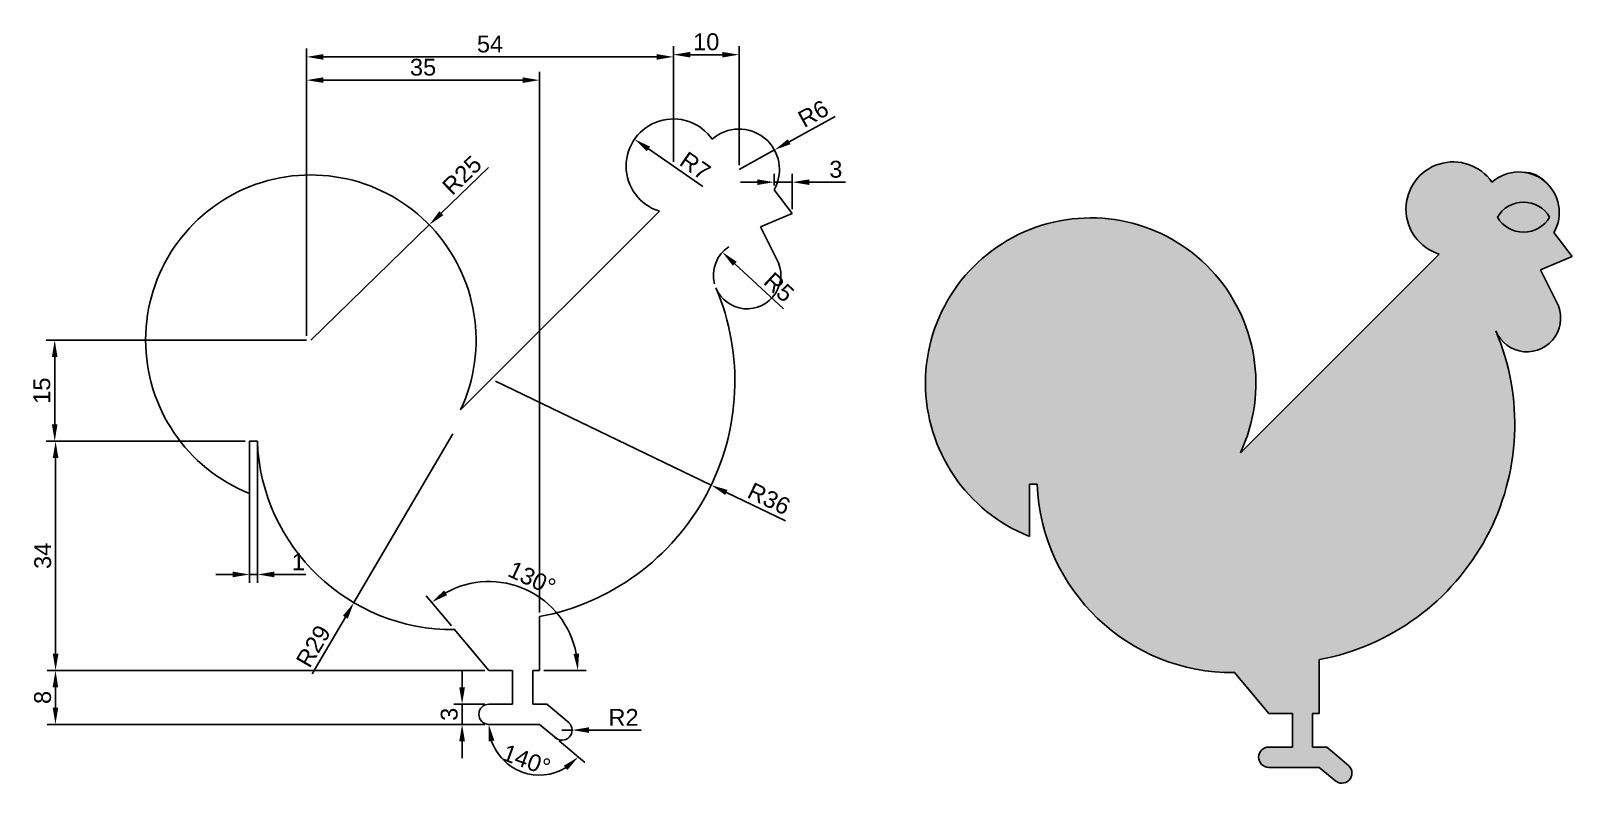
# Model space of a CAD drawing. Header units: millimetres. Extents: x 1073 to 1302, y 514 to 626.
import ezdxf

# ---------------------------------------------------------------- set-up
doc = ezdxf.new("R2010")
doc.units = ezdxf.units.MM
doc.styles.get("Standard").update_dxf_attribs({"font": 'arial.ttf'})
doc.dimstyles.new('ISO-25', dxfattribs={"dimtxt": 2.5, "dimasz": 2.5, "dimexe": 1.25, "dimexo": 0.625, "dimtad": 1, "dimdec": 0, "dimtxsty": 'Standard', "dimcen": 2.5, "dimclrd": 3, "dimclrt": 2, "dimadec": 0, "dimazin": 0, "dimtfac": 1, "dimtdec": 0, "dimtmove": 0, "dimatfit": 3, "dimfxl": 1, "dimarcsym": 0})

# ---------------------------------------------------------------- blocks, each defined once
blk = doc.blocks.new('*D385')
at = {"color": 0, "lineweight": -2, "transparency": 16777216}
for p, q in [((1135.34, 537.54), (1131.6, 542)), ((1149.01, 530.93), (1155.33, 530.93))]:
    blk.add_line(p, q, dxfattribs=at)
at = {"color": 3, "lineweight": -2, "transparency": 16777216}
blk.add_arc((1140.89, 530.93), 13.19, 10.8735, 119.1265, dxfattribs=at)
at = {"color": 3, "transparency": 16777216}
for points in [[(1134.7, 542.11), (1134.23, 542.8), (1132.41, 541.04)], [(1154.26, 533.46), (1153.43, 533.38), (1154.08, 530.93)]]:
    blk.add_solid(points, dxfattribs=at)
at = {"layer": 'Defpoints', "color": 0, "transparency": 16777216}
for p in [(1150.48, 539.99), (1135.75, 537.06), (1140.89, 530.93), (1147.39, 530.93), (1148.39, 530.93)]:
    blk.add_point(p, dxfattribs=at)
at = {"color": 2, "transparency": 16777216, "insert": (1147.27, 544.61), "char_height": 2.5, "attachment_point": 5, "rotation": 335}
blk.add_mtext('130°', dxfattribs=at)
blk = doc.blocks.new('*D386')
at = {"color": 0, "lineweight": -2, "transparency": 16777216}
for p, q in [((1140.26, 522.93), (1139.61, 522.93)), ((1151.32, 520.47), (1155.11, 517.29))]:
    blk.add_line(p, q, dxfattribs=at)
at = {"color": 3, "lineweight": -2, "transparency": 16777216}
blk.add_arc((1148.39, 522.93), 7.52, 199.1246, 300.8754, dxfattribs=at)
at = {"color": 3, "transparency": 16777216}
for points in [[(1140.87, 520.4), (1141.69, 520.54), (1140.86, 522.93)], [(1151.98, 516.79), (1152.52, 516.16), (1154.15, 518.1)]]:
    blk.add_solid(points, dxfattribs=at)
at = {"layer": 'Defpoints', "color": 0, "transparency": 16777216}
for p in [(1140.89, 522.93), (1144.39, 522.93), (1148.39, 522.93), (1150.84, 520.87), (1143.22, 517.46)]:
    blk.add_point(p, dxfattribs=at)
at = {"color": 2, "transparency": 16777216, "insert": (1146.46, 517.65), "char_height": 2.5, "attachment_point": 5, "rotation": 340}
blk.add_mtext('140°', dxfattribs=at)
blk = doc.blocks.new('*D387')
at = {"color": 3, "lineweight": -2, "transparency": 16777216}
for p, q in [((1136.91, 528.43), (1136.91, 530.93)), ((1136.91, 525.93), (1136.91, 522.93)), ((1136.91, 520.43), (1136.91, 517.93))]:
    blk.add_line(p, q, dxfattribs=at)
at = {"color": 0, "lineweight": -2, "transparency": 16777216}
for p, q in [((1140.26, 525.93), (1135.66, 525.93)), ((1140.26, 522.93), (1135.66, 522.93))]:
    blk.add_line(p, q, dxfattribs=at)
at = {"color": 3, "transparency": 16777216}
for points in [[(1136.49, 528.43), (1137.33, 528.43), (1136.91, 525.93)], [(1136.49, 520.43), (1137.33, 520.43), (1136.91, 522.93)]]:
    blk.add_solid(points, dxfattribs=at)
at = {"layer": 'Defpoints', "color": 0, "transparency": 16777216}
for p in [(1140.89, 525.93), (1136.91, 522.93), (1140.89, 522.93)]:
    blk.add_point(p, dxfattribs=at)
at = {"color": 2, "transparency": 16777216, "insert": (1135.01, 524.43), "char_height": 2.5, "attachment_point": 5, "rotation": 90}
blk.add_mtext('3', dxfattribs=at)
blk = doc.blocks.new('*D388')
at = {"color": 0, "lineweight": -2, "transparency": 16777216}
for p, q in [((1105.39, 564.31), (1105.39, 543.92)), ((1106.56, 564.31), (1106.56, 543.92))]:
    blk.add_line(p, q, dxfattribs=at)
at = {"color": 3, "lineweight": -2, "transparency": 16777216}
for p, q in [((1102.89, 545.17), (1100.39, 545.17)), ((1105.39, 545.17), (1106.56, 545.17)), ((1109.06, 545.17), (1113.73, 545.17))]:
    blk.add_line(p, q, dxfattribs=at)
at = {"color": 3, "transparency": 16777216}
for points in [[(1102.89, 545.59), (1102.89, 544.75), (1105.39, 545.17)], [(1109.06, 545.59), (1109.06, 544.75), (1106.56, 545.17)]]:
    blk.add_solid(points, dxfattribs=at)
at = {"layer": 'Defpoints', "color": 0, "transparency": 16777216}
for p in [(1105.39, 564.93), (1106.56, 564.93), (1106.56, 545.17)]:
    blk.add_point(p, dxfattribs=at)
at = {"color": 2, "transparency": 16777216, "insert": (1112.64, 547.05), "char_height": 2.5, "attachment_point": 5}
blk.add_mtext('1', dxfattribs=at)
blk = doc.blocks.new('*D389')
at = {"color": 0, "lineweight": -2, "transparency": 16777216}
for p, q in [((1140.26, 530.93), (1075.36, 530.93)), ((1140.24, 522.93), (1075.36, 522.93))]:
    blk.add_line(p, q, dxfattribs=at)
at = {"color": 3, "lineweight": -2, "transparency": 16777216}
blk.add_line((1076.61, 525.43), (1076.61, 528.43), dxfattribs=at)
at = {"color": 3, "transparency": 16777216}
for points in [[(1076.19, 528.43), (1077.02, 528.43), (1076.61, 530.93)], [(1076.19, 525.43), (1077.02, 525.43), (1076.61, 522.93)]]:
    blk.add_solid(points, dxfattribs=at)
at = {"layer": 'Defpoints', "color": 0, "transparency": 16777216}
for p in [(1076.61, 530.93), (1140.89, 530.93), (1140.86, 522.93)]:
    blk.add_point(p, dxfattribs=at)
at = {"color": 2, "transparency": 16777216, "insert": (1074.71, 526.93), "char_height": 2.5, "attachment_point": 5, "rotation": 90}
blk.add_mtext('8', dxfattribs=at)
blk = doc.blocks.new('*D390')
at = {"color": 0, "lineweight": -2, "transparency": 16777216}
for p, q in [((1104.76, 564.93), (1075.38, 564.93)), ((1140.26, 530.93), (1075.38, 530.93))]:
    blk.add_line(p, q, dxfattribs=at)
at = {"color": 3, "lineweight": -2, "transparency": 16777216}
blk.add_line((1076.63, 562.43), (1076.63, 533.43), dxfattribs=at)
at = {"color": 3, "transparency": 16777216}
for points in [[(1076.21, 562.43), (1077.05, 562.43), (1076.63, 564.93)], [(1076.21, 533.43), (1077.05, 533.43), (1076.63, 530.93)]]:
    blk.add_solid(points, dxfattribs=at)
at = {"layer": 'Defpoints', "color": 0, "transparency": 16777216}
for p in [(1105.39, 564.93), (1076.63, 530.93), (1140.89, 530.93)]:
    blk.add_point(p, dxfattribs=at)
at = {"color": 2, "transparency": 16777216, "insert": (1074.73, 547.93), "char_height": 2.5, "attachment_point": 5, "rotation": 90}
blk.add_mtext('34', dxfattribs=at)
blk = doc.blocks.new('*D391')
at = {"color": 0, "lineweight": -2, "transparency": 16777216}
for p, q in [((1113.85, 579.93), (1075.25, 579.93)), ((1104.76, 564.93), (1075.25, 564.93))]:
    blk.add_line(p, q, dxfattribs=at)
at = {"color": 3, "lineweight": -2, "transparency": 16777216}
blk.add_line((1076.5, 577.43), (1076.5, 567.43), dxfattribs=at)
at = {"color": 3, "transparency": 16777216}
for points in [[(1076.08, 577.43), (1076.91, 577.43), (1076.5, 579.93)], [(1076.08, 567.43), (1076.91, 567.43), (1076.5, 564.93)]]:
    blk.add_solid(points, dxfattribs=at)
at = {"layer": 'Defpoints', "color": 0, "transparency": 16777216}
for p in [(1114.48, 579.93), (1076.5, 564.93), (1105.39, 564.93)]:
    blk.add_point(p, dxfattribs=at)
at = {"color": 2, "transparency": 16777216, "insert": (1074.6, 572.43), "char_height": 2.5, "attachment_point": 5, "rotation": 90}
blk.add_mtext('15', dxfattribs=at)
blk = doc.blocks.new('*D392')
at = {"color": 0, "lineweight": -2, "transparency": 16777216}
for p, q in [((1113.85, 580.56), (1113.85, 619.74)), ((1148.39, 539.55), (1148.39, 619.74))]:
    blk.add_line(p, q, dxfattribs=at)
at = {"color": 3, "lineweight": -2, "transparency": 16777216}
blk.add_line((1116.35, 618.49), (1145.89, 618.49), dxfattribs=at)
at = {"color": 3, "transparency": 16777216}
for points in [[(1116.35, 618.91), (1116.35, 618.08), (1113.85, 618.49)], [(1145.89, 618.91), (1145.89, 618.08), (1148.39, 618.49)]]:
    blk.add_solid(points, dxfattribs=at)
at = {"layer": 'Defpoints', "color": 0, "transparency": 16777216}
for p in [(1148.39, 618.49), (1113.85, 579.93), (1148.39, 538.92)]:
    blk.add_point(p, dxfattribs=at)
at = {"color": 2, "transparency": 16777216, "insert": (1131.12, 620.4), "char_height": 2.5, "attachment_point": 5}
blk.add_mtext('35', dxfattribs=at)
blk = doc.blocks.new('*D393')
at = {"color": 0, "lineweight": -2, "transparency": 16777216}
for p, q in [((1113.85, 580.56), (1113.85, 623.19)), ((1168.24, 606.36), (1168.24, 623.19))]:
    blk.add_line(p, q, dxfattribs=at)
at = {"color": 3, "lineweight": -2, "transparency": 16777216}
blk.add_line((1116.35, 621.94), (1165.74, 621.94), dxfattribs=at)
at = {"color": 3, "transparency": 16777216}
for points in [[(1116.35, 622.36), (1116.35, 621.52), (1113.85, 621.94)], [(1165.74, 622.36), (1165.74, 621.52), (1168.24, 621.94)]]:
    blk.add_solid(points, dxfattribs=at)
at = {"layer": 'Defpoints', "color": 0, "transparency": 16777216}
for p in [(1168.24, 621.94), (1168.24, 605.74), (1113.85, 579.93)]:
    blk.add_point(p, dxfattribs=at)
at = {"color": 2, "transparency": 16777216, "insert": (1141.05, 623.84), "char_height": 2.5, "attachment_point": 5}
blk.add_mtext('54', dxfattribs=at)
blk = doc.blocks.new('*D394')
at = {"color": 0, "lineweight": -2, "transparency": 16777216}
for p, q in [((1168.24, 606.36), (1168.24, 623.52)), ((1177.98, 605.86), (1177.98, 623.52))]:
    blk.add_line(p, q, dxfattribs=at)
at = {"color": 3, "lineweight": -2, "transparency": 16777216}
blk.add_line((1170.74, 622.27), (1175.48, 622.27), dxfattribs=at)
at = {"color": 3, "transparency": 16777216}
for points in [[(1170.74, 622.68), (1170.74, 621.85), (1168.24, 622.27)], [(1175.48, 622.68), (1175.48, 621.85), (1177.98, 622.27)]]:
    blk.add_solid(points, dxfattribs=at)
at = {"layer": 'Defpoints', "color": 0, "transparency": 16777216}
for p in [(1177.98, 622.27), (1168.24, 605.74), (1177.98, 605.24)]:
    blk.add_point(p, dxfattribs=at)
at = {"color": 2, "transparency": 16777216, "insert": (1173.11, 624.17), "char_height": 2.5, "attachment_point": 5}
blk.add_mtext('10', dxfattribs=at)
blk = doc.blocks.new('*D395')
at = {"color": 0, "lineweight": -2, "transparency": 16777216}
for p, q in [((1183.18, 602.86), (1183.18, 604.61)), ((1185.88, 599.35), (1185.88, 604.61))]:
    blk.add_line(p, q, dxfattribs=at)
at = {"color": 3, "lineweight": -2, "transparency": 16777216}
for p, q in [((1180.68, 603.36), (1178.18, 603.36)), ((1183.18, 603.36), (1185.88, 603.36)), ((1188.38, 603.36), (1193.77, 603.36))]:
    blk.add_line(p, q, dxfattribs=at)
at = {"color": 3, "transparency": 16777216}
for points in [[(1180.68, 603.77), (1180.68, 602.94), (1183.18, 603.36)], [(1188.38, 603.77), (1188.38, 602.94), (1185.88, 603.36)]]:
    blk.add_solid(points, dxfattribs=at)
at = {"layer": 'Defpoints', "color": 0, "transparency": 16777216}
for p in [(1183.18, 602.24), (1185.88, 603.36), (1185.88, 598.72)]:
    blk.add_point(p, dxfattribs=at)
at = {"color": 2, "transparency": 16777216, "insert": (1192.33, 605.26), "char_height": 2.5, "attachment_point": 5}
blk.add_mtext('3', dxfattribs=at)
blk = doc.blocks.new('*D382')
at = {"color": 3, "lineweight": -2, "transparency": 16777216}
blk.add_line((1172.59, 602.72), (1164.54, 608.3), dxfattribs=at)
at = {"color": 3, "transparency": 16777216}
blk.add_solid([(1164.78, 608.64), (1164.3, 607.96), (1162.48, 609.72)], dxfattribs=at)
at = {"layer": 'Defpoints', "color": 0, "transparency": 16777216}
for p in [(1162.48, 609.72), (1168.24, 605.74)]:
    blk.add_point(p, dxfattribs=at)
at = {"color": 2, "transparency": 16777216, "insert": (1171.49, 605.77), "char_height": 2.5, "attachment_point": 5, "rotation": 325.3064}
blk.add_mtext('R7', dxfattribs=at)
blk = doc.blocks.new('*D396')
at = {"color": 3, "lineweight": -2, "transparency": 16777216}
for p, q in [((1192.23, 613.12), (1185.42, 609.35)), ((1177.98, 605.24), (1183.23, 608.14))]:
    blk.add_line(p, q, dxfattribs=at)
at = {"color": 3, "transparency": 16777216}
blk.add_solid([(1185.22, 609.72), (1185.62, 608.99), (1183.23, 608.14)], dxfattribs=at)
at = {"layer": 'Defpoints', "color": 0, "transparency": 16777216}
for p in [(1183.23, 608.14), (1177.98, 605.24)]:
    blk.add_point(p, dxfattribs=at)
at = {"color": 2, "transparency": 16777216, "insert": (1188.99, 613.51), "char_height": 2.5, "attachment_point": 5, "rotation": 28.9483}
blk.add_mtext('R6', dxfattribs=at)
blk = doc.blocks.new('*D383')
at = {"color": 3, "lineweight": -2, "transparency": 16777216}
blk.add_line((1184.55, 584.59), (1177.35, 591.27), dxfattribs=at)
at = {"color": 0, "lineweight": -2, "transparency": 16777216}
blk.add_arc((1179.18, 589.57), 5, 122.8189, 195.0715, dxfattribs=at)
at = {"color": 3, "transparency": 16777216}
blk.add_solid([(1177.63, 591.57), (1177.06, 590.96), (1175.51, 592.97)], dxfattribs=at)
at = {"layer": 'Defpoints', "color": 0, "transparency": 16777216}
for p in [(1175.51, 592.97), (1179.18, 589.57)]:
    blk.add_point(p, dxfattribs=at)
at = {"color": 2, "transparency": 16777216, "insert": (1183.9, 587.78), "char_height": 2.5, "attachment_point": 5, "rotation": 317.1429}
blk.add_mtext('R5', dxfattribs=at)
blk = doc.blocks.new('*D397')
at = {"color": 3, "lineweight": -2, "transparency": 16777216}
for p, q in [((1140.81, 605.55), (1133.83, 598.76)), ((1114.48, 579.93), (1132.04, 597.02))]:
    blk.add_line(p, q, dxfattribs=at)
at = {"color": 3, "transparency": 16777216}
blk.add_solid([(1133.54, 599.06), (1134.12, 598.46), (1132.04, 597.02)], dxfattribs=at)
at = {"layer": 'Defpoints', "color": 0, "transparency": 16777216}
for p in [(1132.04, 597.02), (1114.48, 579.93)]:
    blk.add_point(p, dxfattribs=at)
at = {"color": 2, "transparency": 16777216, "insert": (1136.89, 604.39), "char_height": 2.5, "attachment_point": 5, "rotation": 44.2143}
blk.add_mtext('R25', dxfattribs=at)
blk = doc.blocks.new('*D398')
at = {"color": 3, "lineweight": -2, "transparency": 16777216}
for p, q in [((1151.72, 522.09), (1153.22, 522.09)), ((1163.48, 522.09), (1155.72, 522.09))]:
    blk.add_line(p, q, dxfattribs=at)
at = {"color": 3, "transparency": 16777216}
blk.add_solid([(1155.72, 522.5), (1155.72, 521.67), (1153.22, 522.09)], dxfattribs=at)
at = {"layer": 'Defpoints', "color": 0, "transparency": 16777216}
for p in [(1151.72, 522.09), (1153.22, 522.09)]:
    blk.add_point(p, dxfattribs=at)
at = {"color": 2, "transparency": 16777216, "insert": (1160.85, 523.97), "char_height": 2.5, "attachment_point": 5}
blk.add_mtext('R2', dxfattribs=at)
blk = doc.blocks.new('*D399')
at = {"color": 3, "lineweight": -2, "transparency": 16777216}
for p, q in [((1135.55, 566.01), (1120.86, 540.99)), ((1114.67, 530.44), (1119.6, 538.83))]:
    blk.add_line(p, q, dxfattribs=at)
at = {"color": 3, "transparency": 16777216}
blk.add_solid([(1119.24, 539.04), (1119.96, 538.62), (1120.86, 540.99)], dxfattribs=at)
at = {"layer": 'Defpoints', "color": 0, "transparency": 16777216}
for p in [(1135.55, 566.01), (1120.86, 540.99)]:
    blk.add_point(p, dxfattribs=at)
at = {"color": 2, "transparency": 16777216, "insert": (1114.86, 534.52), "char_height": 2.5, "attachment_point": 5, "rotation": 59.5801}
blk.add_mtext('R29', dxfattribs=at)
blk = doc.blocks.new('*D384')
at = {"color": 3, "lineweight": -2, "transparency": 16777216}
for p, q in [((1141.86, 573.82), (1173.85, 558.42)), ((1184.86, 553.12), (1176.1, 557.33))]:
    blk.add_line(p, q, dxfattribs=at)
at = {"color": 3, "transparency": 16777216}
blk.add_solid([(1176.28, 557.71), (1175.92, 556.96), (1173.85, 558.42)], dxfattribs=at)
at = {"layer": 'Defpoints', "color": 0, "transparency": 16777216}
for p in [(1141.86, 573.82), (1173.85, 558.42)]:
    blk.add_point(p, dxfattribs=at)
at = {"color": 2, "transparency": 16777216, "insert": (1182.43, 556.4), "char_height": 2.5, "attachment_point": 5, "rotation": 334.2909}
blk.add_mtext('R36', dxfattribs=at)

msp = doc.modelspace()

# ---------------------------------------------------------------- hatches: boundary and pattern name
h = msp.add_hatch(color=242)
h.dxf.hatch_style = 1
h.paths.add_polyline_path([(1222.2, 558.56, 0.405874), (1251.45, 530.62), (1256.53, 524.56), (1260.03, 524.56), (1260.03, 519.56), (1256.53, 519.56, 1), (1256.53, 516.56), (1260.03, 516.56), (1263.03, 516.56), (1264.03, 516.56), (1266.48, 514.5, 0.967201), (1268.33, 516.86), (1265.96, 518.86), (1265.12, 519.56), (1263.03, 519.56), (1263.03, 524.56), (1264.03, 524.56), (1264.03, 532.55, 0.478582), (1290.22, 581.25, 1.055047), (1299.19, 585.62), (1296.81, 590.37), (1301.53, 592.35), (1298.82, 595.87, 0.851334), (1289.64, 603.35, 1.402998), (1281.81, 592.68), (1252.32, 563.19, 2.514243), (1221.03, 550.81), (1221.03, 558.56)])
h.paths.add_polyline_path([(1290.44, 598.19, -0.566215), (1298.18, 598.19, -0.582959)], flags=16)
h = msp.add_hatch(color=1)
h.dxf.hatch_style = 1
h.paths.add_polyline_path([(1298.18, 598.19, 0.566215), (1290.44, 598.19, 0.582959)])

# ---------------------------------------------------------------- linework, layer by layer
for p, q in [((1183.18, 602.24), (1185.88, 598.72)), ((1136.68, 569.57), (1166.16, 599.05)), ((1185.88, 598.72), (1181.17, 596.74)), ((1181.17, 596.74), (1183.55, 591.99)), ((1298.82, 595.87), (1301.53, 592.35)), ((1252.32, 563.19), (1281.81, 592.68)), ((1301.53, 592.35), (1296.81, 590.37)), ((1296.81, 590.37), (1299.19, 585.62)), ((1105.39, 557.18), (1105.39, 564.93)), ((1105.39, 564.93), (1106.56, 564.93)), ((1221.03, 550.81), (1221.03, 558.56)), ((1221.03, 558.56), (1222.2, 558.56)), ((1148.39, 530.93), (1148.39, 538.93)), ((1140.89, 530.93), (1135.75, 537.06)), ((1140.89, 530.93), (1137.67, 534.76)), ((1144.39, 530.93), (1140.89, 530.93)), ((1144.39, 530.93), (1143.39, 530.93)), ((1144.39, 530.93), (1144.39, 525.93)), ((1147.39, 530.93), (1147.39, 525.93)), ((1147.39, 530.93), (1148.39, 530.93)), ((1256.53, 524.56), (1251.39, 530.69)), ((1264.03, 524.56), (1264.03, 532.56)), ((1256.53, 524.56), (1253.32, 528.39)), ((1144.39, 525.93), (1140.89, 525.93)), ((1147.39, 525.93), (1149.48, 525.93)), ((1150.32, 525.23), (1149.48, 525.93)), ((1150.32, 525.23), (1152.77, 523.17)), ((1260.03, 524.56), (1256.53, 524.56)), ((1260.03, 524.56), (1259.03, 524.56)), ((1260.03, 524.56), (1260.03, 519.56)), ((1263.03, 524.56), (1263.03, 519.56)), ((1263.03, 524.56), (1264.03, 524.56)), ((1144.39, 522.93), (1140.89, 522.93)), ((1144.39, 522.93), (1147.39, 522.93)), ((1147.39, 522.93), (1148.39, 522.93)), ((1148.39, 522.93), (1150.84, 520.87)), ((1260.03, 519.56), (1256.53, 519.56)), ((1263.03, 519.56), (1265.12, 519.56)), ((1265.96, 518.86), (1265.12, 519.56)), ((1265.96, 518.86), (1268.41, 516.8)), ((1260.03, 516.56), (1256.53, 516.56)), ((1260.03, 516.56), (1263.03, 516.56)), ((1263.03, 516.56), (1264.03, 516.56)), ((1264.03, 516.56), (1266.48, 514.5))]:
    msp.add_line(p, q)
for centre, radius, start, end in [((1168.24, 605.74), 7, 34.6936, 252.7747), ((1177.98, 605.24), 6, 330, 131.6355), ((1283.88, 599.37), 7, 34.6936, 252.7747), ((1114.48, 579.93), 24.5, 334.9749, 248.2173), ((1293.62, 598.87), 6, 330, 131.6355), ((1294.31, 600.38), 4.45, 41.4356, 90), ((1294.31, 595.87), 4.51, 30.9617, 149.0383), ((1230.12, 573.56), 24.5, 334.9749, 248.2173), ((1294.31, 600.38), 4.45, 209.5192, 330.4808), ((1179.18, 589.57), 5, 202.2334, 29.0201), ((1141.86, 573.82), 35.5, 280.5914, 22.9741), ((1294.82, 583.19), 5, 202.2334, 29.0201), ((1257.51, 567.44), 35.5, 280.5914, 22.9741), ((1135.55, 566.01), 29.02, 182.1263, 270.49), ((1251.2, 559.63), 29.02, 182.1263, 270.49), ((1140.89, 524.43), 1.5, 90, 270), ((1151.72, 522.09), 1.5, 226.1792, 46.1792), ((1256.53, 518.06), 1.5, 90, 270), ((1267.37, 515.71), 1.5, 226.1792, 46.1792)]:
    msp.add_arc(centre, radius, start, end)

# ---------------------------------------------------------------- dimensions: what is measured, and where the dimension line sits
for base, p1, p2, picture, middle in [((1168.24, 621.94), (1113.85, 579.93), (1168.24, 605.74), '*D393', (1141.05, 623.84)), ((1177.98, 622.27), (1168.24, 605.74), (1177.98, 605.24), '*D394', (1173.11, 624.17)), ((1148.39, 618.49), (1113.85, 579.93), (1148.39, 538.92), '*D392', (1131.12, 620.4)), ((1185.88, 603.36), (1183.18, 602.24), (1185.88, 598.72), '*D395', (1192.33, 605.26)), ((1106.56, 545.17), (1105.39, 564.93), (1106.56, 564.93), '*D388', (1112.64, 547.05))]:
    dim = msp.add_linear_dim(base=base, p1=p1, p2=p2, dimstyle='ISO-25')
    dim.commit()
    dim.dimension.update_dxf_attribs({"geometry": picture, "text_midpoint": middle})
for center, mpoint, picture, middle in [((1177.98, 605.24), (1183.23, 608.14), '*D396', (1188.99, 613.51)), ((1114.48, 579.93), (1132.04, 597.02), '*D397', (1136.89, 604.39)), ((1141.86, 573.82), (1173.85, 558.42), '*D384', (1182.43, 556.4)), ((1135.55, 566.01), (1120.86, 540.99), '*D399', (1114.86, 534.52)), ((1151.72440215, 522.08602529), (1153.22440215, 522.08602529), '*D398', (1160.85230119, 523.96614125))]:
    dim = msp.add_radius_dim(center=center, mpoint=mpoint, dimstyle='ISO-25')
    dim.commit()
    dim.dimension.update_dxf_attribs({"geometry": picture, "text_midpoint": middle})
for center, mpoint, picture, middle in [((1168.24, 605.74), (1162.48, 609.72), '*D382', (1170.42, 604.23)), ((1179.18, 589.57), (1175.51, 592.97), '*D383', (1182.61, 586.39))]:
    dim = msp.add_radius_dim(center=center, mpoint=mpoint, dimstyle='ISO-25')
    dim.commit()
    dim.dimension.update_dxf_attribs({"geometry": picture, "text_midpoint": middle, "dimtype": 164})
for base, p1, p2, picture, middle in [((1076.5, 564.93), (1114.48, 579.93), (1105.39, 564.93), '*D391', (1074.6, 572.43)), ((1076.63, 530.93), (1105.39, 564.93), (1140.89, 530.93), '*D390', (1074.73, 547.93)), ((1076.61, 530.93), (1140.86, 522.93), (1140.89, 530.93), '*D389', (1074.71, 526.93)), ((1136.91, 522.93), (1140.89, 525.93), (1140.89, 522.93), '*D387', (1135.01, 524.43))]:
    dim = msp.add_linear_dim(base=base, p1=p1, p2=p2, angle=90, dimstyle='ISO-25')
    dim.commit()
    dim.dimension.update_dxf_attribs({"geometry": picture, "text_midpoint": middle})
for base, line1, line2, picture, middle in [((1150.48, 539.99), ((1147.39, 530.93), (1148.39, 530.93)), ((1140.89, 530.93), (1135.75, 537.06)), '*D385', (1147.27, 544.61)), ((1143.22, 517.46), ((1148.39, 522.93), (1150.84, 520.87)), ((1144.39, 522.93), (1140.89, 522.93)), '*D386', (1146.46, 517.65))]:
    dim = msp.add_angular_dim_2l(base=base, line1=line1, line2=line2, dimstyle='ISO-25')
    dim.commit()
    dim.dimension.update_dxf_attribs({"geometry": picture, "text_midpoint": middle})

doc.saveas('drawing.dxf')
